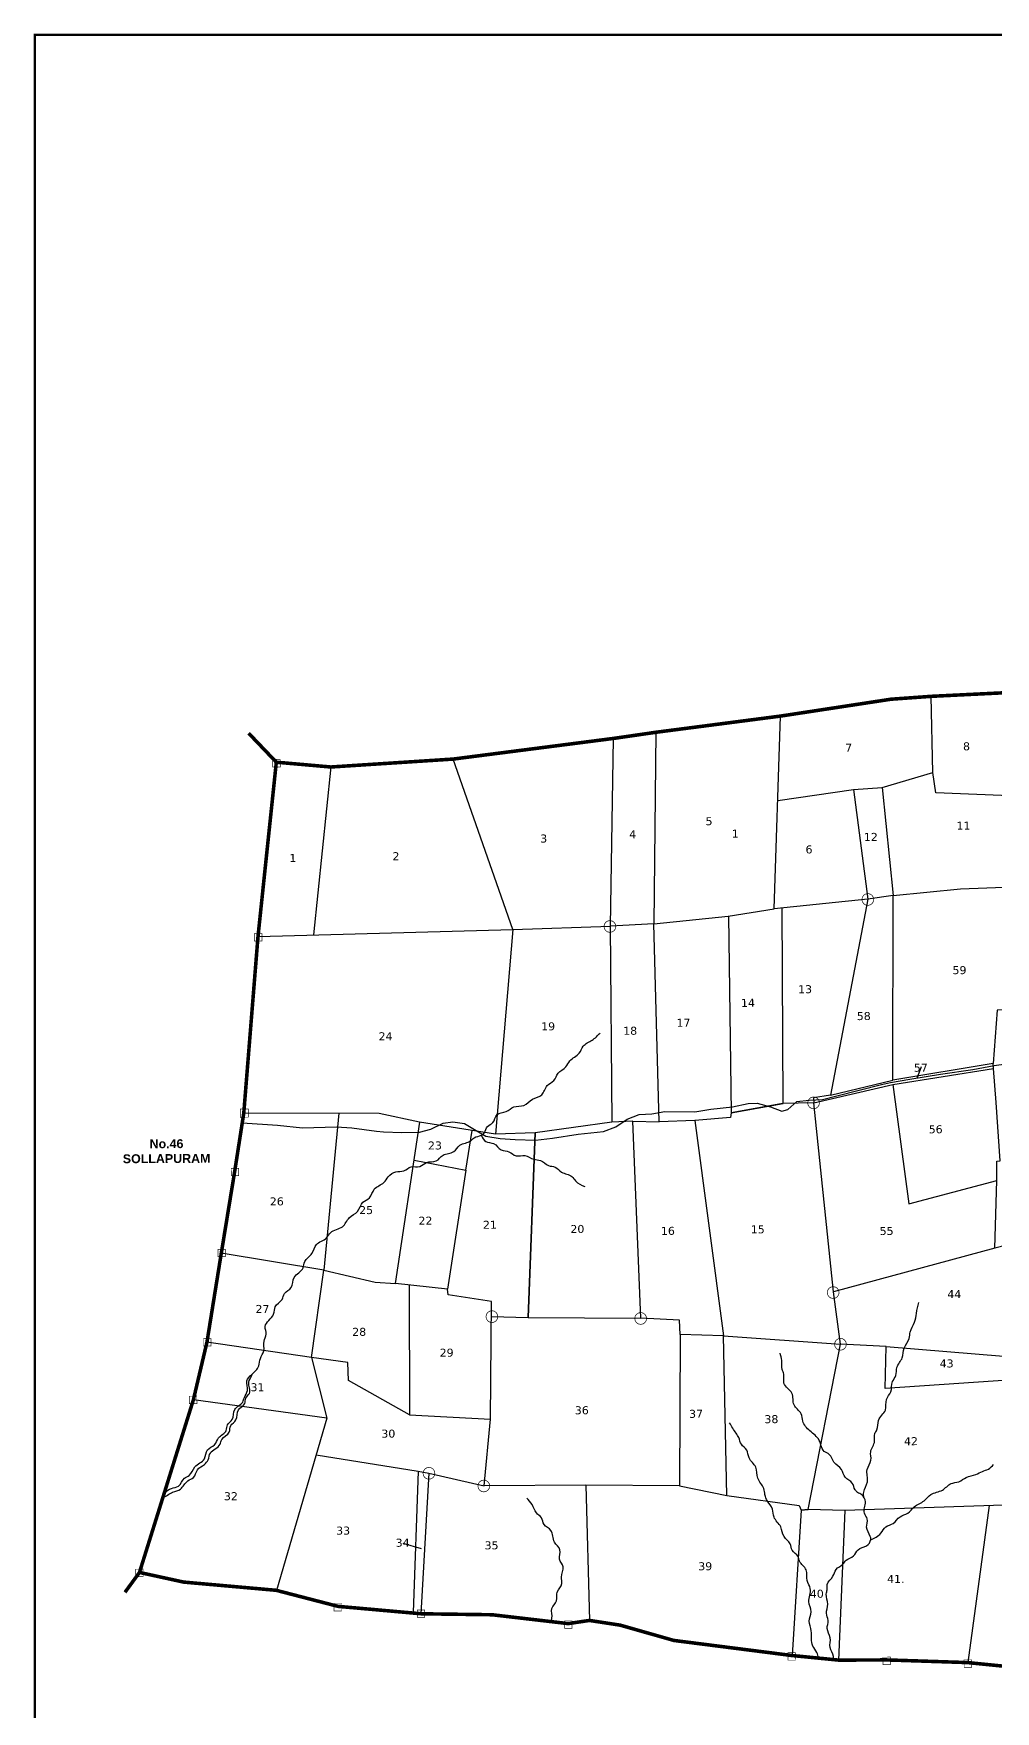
# Model space of a CAD drawing. Header units: inches. Extents: x 735322 to 757648, y 1636749 to 1657822.
# Drawn here: x 735322 to 737486, y 1638654 to 1642429 of the extents above; entities that cross this region are included whole.
import ezdxf
from ezdxf.enums import TextEntityAlignment as Align

# ---------------------------------------------------------------- set-up
doc = ezdxf.new("R2010")
doc.units = ezdxf.units.IN
doc.header["$MEASUREMENT"] = 0
doc.linetypes.add('ACAD_ISO02W100', pattern=[15, 12, -3])
for name, color, linetype in [('CART TRACK', 6, 'Continuous'), ('PLOT', 7, 'Continuous'), ('PLOT NO', 7, 'Continuous'), ('TANKS-STREAM', 4, 'Continuous'), ('VILLAGE BOUNDRY', 5, 'Continuous'), ('VILLAGE STONES', 240, 'Continuous')]:
    doc.layers.add(name, color=color, linetype=linetype)
doc.styles.get("Standard").update_dxf_attribs({"font": 'verdana.ttf'})

msp = doc.modelspace()

# ---------------------------------------------------------------- hatches: boundary and pattern name
at = {"layer": 'VILLAGE STONES'}
h = msp.add_hatch(color=256, dxfattribs=at)
edge = h.paths.add_edge_path(flags=16)
edge.add_arc((737198.6, 1640480.5), 12.5, 0.2929, 360.2929)
edge = h.paths.add_edge_path()
edge.add_arc((737198.6, 1640480.5), 14.1, 0.2929, 360.2929)
h = msp.add_hatch(color=256, dxfattribs=at)
edge = h.paths.add_edge_path(flags=16)
edge.add_arc((736618.3, 1640419.8), 12.5, 0.2929, 360.2929)
edge = h.paths.add_edge_path()
edge.add_arc((736618.3, 1640419.8), 14.1, 0.2929, 360.2929)
h = msp.add_hatch(color=256, dxfattribs=at)
edge = h.paths.add_edge_path(flags=16)
edge.add_arc((737076.5, 1640023), 12.5, 0.2929, 360.2929)
edge = h.paths.add_edge_path()
edge.add_arc((737076.5, 1640023), 14.1, 0.2929, 360.2929)
h = msp.add_hatch(color=256, dxfattribs=at)
edge = h.paths.add_edge_path(flags=16)
edge.add_arc((737120.6, 1639596.2), 12.5, 0.2929, 360.2929)
edge = h.paths.add_edge_path()
edge.add_arc((737120.6, 1639596.2), 14.1, 0.2929, 360.2929)
h = msp.add_hatch(color=256, dxfattribs=at)
edge = h.paths.add_edge_path(flags=16)
edge.add_arc((736352.8, 1639542), 12.5, 0.2929, 360.2929)
edge = h.paths.add_edge_path()
edge.add_arc((736352.8, 1639542), 14.1, 0.2929, 360.2929)
h = msp.add_hatch(color=256, dxfattribs=at)
edge = h.paths.add_edge_path(flags=16)
edge.add_arc((736687.5, 1639537.9), 12.5, 0.2929, 360.2929)
edge = h.paths.add_edge_path()
edge.add_arc((736687.5, 1639537.9), 14.1, 0.2929, 360.2929)
h = msp.add_hatch(color=256, dxfattribs=at)
edge = h.paths.add_edge_path(flags=16)
edge.add_arc((737137, 1639479.8), 12.5, 0.2929, 360.2929)
edge = h.paths.add_edge_path()
edge.add_arc((737137, 1639479.8), 14.1, 0.2929, 360.2929)
h = msp.add_hatch(color=256, dxfattribs=at)
edge = h.paths.add_edge_path(flags=16)
edge.add_arc((736211.2, 1639189.5), 12.5, 0.2929, 360.2929)
edge = h.paths.add_edge_path()
edge.add_arc((736211.2, 1639189.5), 14.1, 0.2929, 360.2929)
h = msp.add_hatch(color=256, dxfattribs=at)
edge = h.paths.add_edge_path(flags=16)
edge.add_arc((736334.6, 1639161), 12.5, 0.2929, 360.2929)
edge = h.paths.add_edge_path()
edge.add_arc((736334.6, 1639161), 14.1, 0.2929, 360.2929)

# ---------------------------------------------------------------- linework, layer by layer
at = {"layer": 'CART TRACK'}
msp.add_lwpolyline([(735791.2, 1639978.1), (735870.3, 1639972.8), (735926.8, 1639967.1), (736002.9, 1639968.9), (736037.4, 1639966.5), (736093.2, 1639959.6), (736109.1, 1639957.6), (736150.4, 1639956.5), (736190.1, 1639956.7), (736215.4, 1639963.9), (736242.9, 1639977.6), (736265.2, 1639980.4), (736290.9, 1639976.8), (736317.5, 1639960.6), (736338.8, 1639947.7), (736371.4, 1639943.1), (736404.8, 1639940.9), (736450.8, 1639939), (736489.1, 1639943.7), (736547.1, 1639952.4), (736603.6, 1639958.3), (736632, 1639969), (736657, 1639986.4), (736683.9, 1639996.9), (736712.5, 1639998.6), (736742.2, 1640003.8), (736809.5, 1640002.6), (736845.4, 1640008.6), (736894.2, 1640014.3), (736929, 1640021.8), (736949.8, 1640022.5), (736979.7, 1640013.9), (737005, 1640004.3), (737018.5, 1640007.8), (737038.7, 1640026.2), (737066.3, 1640028.7), (737096.9, 1640030.4), (737128.5, 1640038.7), (737229.4, 1640063.9), (737249.8, 1640068.4), (737293.1, 1640076.1), (737362.4, 1640087.8), (737435.2, 1640098.3), (737483.1, 1640107.1), (737536.8, 1640114.8)], dxfattribs=at)
at = {"layer": 'PLOT', "color": 5, "const_width": 5.82}
msp.add_lwpolyline([(735324.5, 1642425.8), (750031.3, 1642425.8), (750031.3, 1636751.6), (735324.5, 1636751.6)], close=True, dxfattribs=at)
at = {"layer": 'PLOT'}
for points in [[(737166.1, 1640728.1), (737231, 1640732.7), (737344.9, 1640766), (737341, 1640937.5)], [(736716.8, 1640425.5), (736884.3, 1640442.7), (736988.1, 1640459.7), (737001.9, 1640893.1)], [(736721.7, 1640856.7), (736716.8, 1640425.5), (736619.6, 1640420.3)], [(736400.2, 1640413.2), (736619.6, 1640420.3), (736626.7, 1640842.9)], [(735826.6, 1640397.5), (736400.2, 1640413.2), (736265.4, 1640796.4)], [(735990.5, 1640778.6), (735951.3, 1640400.9)], [(737255.3, 1640489.4), (737406.8, 1640504.4), (737624.7, 1640513.1), (737602.9, 1640737.2), (737535.2, 1640724.4), (737535.7, 1640712.6), (737351.5, 1640720.1), (737344.9, 1640766)], [(736995.8, 1640702.9), (737166.1, 1640728.1), (737198.7, 1640481.1), (736988.1, 1640459.7)], [(737231, 1640732.7), (737255.3, 1640489.4), (737198.7, 1640481.1)], [(737583.8, 1640511.5), (737580.1, 1640236.8), (737489.4, 1640231.2), (737480.6, 1640111.5), (737254.7, 1640074.1)], [(737198.7, 1640481.1), (737114.8, 1640040), (737076.4, 1640034.6), (737077.4, 1640023)], [(737114.8, 1640040), (737254.7, 1640074.1), (737255.3, 1640489.4)], [(736885, 1640442.8), (736891, 1640000.9), (736889.6, 1639989.7), (736809.6, 1639983.1), (736729.4, 1639980.6)], [(737007.9, 1640021.7), (737007.9, 1640021.7), (737005.6, 1640461.5)], [(736400.2, 1640413.2), (736360.9, 1639952.4), (736189.9, 1639979.8), (736099.3, 1639999.4), (735794.6, 1640000)], [(736618.9, 1640420.3), (736622.6, 1639979.7), (736450.5, 1639955.8), (736360.9, 1639952.4)], [(736669.9, 1639981.6), (736729.4, 1639980.6), (736716.8, 1640425.5)], [(737077.4, 1640023), (737254.5, 1640064.6), (737481.2, 1640100.2), (737480.6, 1640111.5)], [(737254.5, 1640064.6), (737290.9, 1639795.7), (737488.5, 1639848.4), (737489, 1639892), (737496.3, 1639892.7), (737487.7, 1640023.8), (737481.2, 1640100.2)], [(736874.2, 1639499), (736874.2, 1639499), (737137.1, 1639480), (737121.2, 1639598), (737077.4, 1640023), (737006.6, 1640021.7), (736891, 1640000.9)], [(736891, 1640000.9), (737007.9, 1640021.7)], [(736008.4, 1639999.6), (735974.8, 1639646.5), (735744, 1639684.8)], [(735974.8, 1639646.5), (736089.9, 1639619.8), (736135.7, 1639616.5), (736190.8, 1639979.6)], [(736450.5, 1639955.8), (736434.4, 1639540.4), (736687.7, 1639538.3), (736669.9, 1639981.8), (736622.6, 1639979.7)], [(736809.6, 1639983.1), (736874.2, 1639499), (736776.7, 1639501.6), (736774.8, 1639533.7), (736687.7, 1639538.3)], [(736177.8, 1639894.1), (736294.4, 1639871.3), (736308.7, 1639960.7)], [(736351.6, 1639542.6), (736434.4, 1639540.4), (736450.5, 1639955.8)], [(737736, 1639904.7), (737722.8, 1639739.9), (737626.8, 1639732.7), (737484.4, 1639696), (737488.5, 1639848.4)], [(736294.4, 1639871.3), (736252.9, 1639603.7), (736135.7, 1639616.5)], [(737627.9, 1639732.8), (737568.7, 1639402.6), (737237.6, 1639380.6), (737239.5, 1639474.6), (737576.6, 1639447.1)], [(737484.4, 1639696), (737121.2, 1639598)], [(736166.7, 1639613.1), (736167.5, 1639320.8), (736029.9, 1639398.3), (736028.7, 1639439.1), (735947.2, 1639450), (735974.8, 1639646.5)], [(736167.5, 1639320.8), (736349.7, 1639311.1), (736351.8, 1639575.9), (736254.1, 1639590.7), (736252.9, 1639603.7)], [(736776.7, 1639501.6), (736774.8, 1639161), (736564.2, 1639162.9), (736335.3, 1639161.7)], [(736881.1, 1639139.6), (736874.2, 1639499)], [(735947.2, 1639450), (735981.1, 1639313.6), (735681.2, 1639354.9)], [(735947.2, 1639450), (735711.7, 1639484.4)], [(737048.4, 1639106.7), (737064.7, 1639108.2), (737137.1, 1639480)], [(737239.5, 1639474.6), (737137.1, 1639480)], [(735981.1, 1639313.6), (735868.5, 1638926)], [(736210.8, 1639189.9), (736335.3, 1639161.7), (736349.7, 1639311.1)], [(735957.1, 1639231.2), (736187.2, 1639194.4), (736176, 1638876)], [(736187.2, 1639194.4), (736210.8, 1639189.9), (736193.3, 1638873.5)], [(736564.2, 1639162.9), (736572.3, 1638858.5)], [(736774.8, 1639161), (736881.1, 1639139.6), (737044, 1639117.4), (737048.4, 1639106.7), (737028, 1638779.6)], [(737526.6, 1639118.6), (737146.9, 1639106.2), (737064.7, 1639108.2), (737048.4, 1639106.7)], [(737471.8, 1639116.8), (737423.3, 1638763.7)], [(737133.6, 1638769.2), (737147.8, 1639106.2)]]:
    msp.add_lwpolyline(points, dxfattribs=at)
at = {"layer": 'PLOT NO'}
for points in [[(737318.7, 1640103.9), (737308.6, 1640077.6)], [(736152.4, 1639032.2), (736193.6, 1639020.1)]]:
    msp.add_lwpolyline(points, dxfattribs=at)
at = {"layer": 'TANKS-STREAM'}
for points in [[(735617, 1639146.7), (735631.6, 1639155.6), (735647.7, 1639160.9), (735661, 1639178.4), (735672, 1639184.7), (735684.5, 1639204), (735705.9, 1639222), (735713.1, 1639242.4), (735728.9, 1639253.6), (735737.9, 1639269), (735755.2, 1639286.2), (735758.1, 1639298.3), (735768.4, 1639310.5), (735774.1, 1639333.2), (735792.2, 1639349.9), (735795.9, 1639359.8), (735802.9, 1639375.9), (735801.7, 1639397.3), (735812.5, 1639411.8), (735828.3, 1639431), (735832, 1639448.1), (735839.7, 1639465.1), (735840.1, 1639486.7), (735845.3, 1639502.6), (735842.7, 1639519.5), (735861.7, 1639547.8), (735865.4, 1639564.2), (735880.7, 1639580.9), (735886.4, 1639593.8), (735901.2, 1639607.8), (735907.9, 1639630), (735928.2, 1639651.8), (735931.9, 1639665.9), (735947.9, 1639684.1), (735957.9, 1639704.1), (735980.8, 1639719.1), (735989.8, 1639730.9), (736016.7, 1639744.4), (736032, 1639764.4), (736050.5, 1639778.9), (736062.8, 1639799.4), (736077.1, 1639809.3), (736088.3, 1639828.5), (736109.9, 1639844), (736119.7, 1639856.6), (736136.8, 1639868), (736154.7, 1639870.1), (736171.2, 1639879), (736190.4, 1639879.9), (736205.5, 1639888.8), (736227.6, 1639892.2), (736242.9, 1639905.1), (736267.1, 1639913.3), (736280.9, 1639927.5), (736305.3, 1639937.7), (736313, 1639944.5), (736329.1, 1639950.2), (736335.9, 1639956.2), (736342.9, 1639969.6), (736354.9, 1639978.5), (736364.4, 1639996.5), (736385.1, 1640003.6), (736401.9, 1640013.8), (736424.6, 1640017.4), (736443.9, 1640031.1), (736465, 1640040.8), (736477.5, 1640061.8), (736492.1, 1640073), (736501.8, 1640089.6), (736519.4, 1640103.9), (736528.1, 1640117.3), (736549.5, 1640134.7), (736558.2, 1640150.4), (736578.3, 1640164.1), (736596.3, 1640180.1)], [(736329, 1639950.1), (736339, 1639936.1), (736356.7, 1639931.2), (736373.9, 1639917.4), (736391.1, 1639912.9), (736407.2, 1639903.9), (736427.1, 1639904.3), (736446.8, 1639896.1), (736462.5, 1639893.4), (736479.9, 1639881.9), (736495.3, 1639878.4), (736509.5, 1639867.2), (736533, 1639857.2), (736541.1, 1639847.2), (736561.6, 1639834.7)], [(737189.8, 1639135.5), (737189.3, 1639146.9), (737197.5, 1639170.4), (737197.1, 1639197.8), (737205.6, 1639219.3), (737205, 1639237.7), (737213.9, 1639262.4), (737214.1, 1639278.8), (737219.1, 1639287.4), (737222.7, 1639308.6), (737238, 1639331.9), (737240.7, 1639355.8), (737250.1, 1639372.7), (737254.3, 1639395.9), (737261.5, 1639409.6), (737264, 1639427.5), (737276, 1639449.5), (737280.4, 1639471.3), (737291.6, 1639492.9), (737293.8, 1639507.3), (737303.8, 1639529.5), (737308, 1639549.2), (737313.6, 1639573.9)], [(737121.4, 1638770.4), (737121.6, 1638777.6), (737113.7, 1638797.7), (737114.1, 1638819.6), (737107.2, 1638840.5), (737109.4, 1638858.7), (737105.5, 1638874.5), (737108.7, 1638895.2), (737105, 1638917.9), (737107, 1638927.7), (737107.2, 1638939.6), (737120.2, 1638957.8), (737127.2, 1638973.2), (737142.7, 1638985.4), (737149.5, 1638994), (737166.6, 1639003.6), (737176.6, 1639017.5), (737195.5, 1639026.7), (737205.2, 1639040.6), (737204.2, 1639047.7), (737195.8, 1639068), (737197.4, 1639086.9), (737190.8, 1639099.5), (737193.2, 1639125.7), (737184.8, 1639141.1), (737175.7, 1639146.6), (737170.1, 1639152.1), (737163.5, 1639167.7), (737147.8, 1639180.9), (737139.1, 1639198), (737122.4, 1639214.3), (737111.8, 1639231.9), (737100.4, 1639238.9), (737092.9, 1639253.1), (737089.2, 1639263.6), (737068.1, 1639285.1), (737052.4, 1639306.7), (737048.5, 1639323.6), (737032.8, 1639343.4), (737027.6, 1639369.6), (737009.9, 1639392.4), (737009.5, 1639412.8), (737005.9, 1639423.4), (737004.8, 1639443.6), (737001.2, 1639459.7)], [(735634.4, 1639147.2), (735652, 1639154.1), (735668.8, 1639172.6), (735681.4, 1639180.3), (735690.6, 1639197.4), (735705.9, 1639209.6), (735714.4, 1639220.2), (735719.4, 1639234.9), (735741.2, 1639254.9), (735745.2, 1639265.5), (735761.8, 1639282.2), (735765.5, 1639296.9), (735777, 1639309.5), (735782.4, 1639332.2), (735796.7, 1639346.9), (735799.4, 1639358.5), (735807.2, 1639369.4), (735805.8, 1639394.3), (735813, 1639410.2), (735814.1, 1639413.2)], [(737087.1, 1638773.8), (737084, 1638786.7), (737074.6, 1638801), (737071.4, 1638835.1), (737066.8, 1638857.2), (737071, 1638878.1), (737065.8, 1638900.8), (737069.2, 1638930), (737062, 1638948.2), (737059.9, 1638972.3), (737045.2, 1638991.7), (737041.9, 1639002), (737028.4, 1639016.3), (737024.1, 1639030.9), (737010.1, 1639047.2), (737002.7, 1639068.8), (736987.5, 1639091.2), (736984.1, 1639109), (736972.9, 1639127.1), (736967.1, 1639141.5), (736964.5, 1639155.1), (736951, 1639178.4), (736946.3, 1639203.3), (736931.4, 1639224.2), (736926, 1639241.6), (736914.1, 1639254.8), (736908.4, 1639269.9), (736902.3, 1639279.7), (736887.6, 1639302.8)], [(737205.2, 1639040.1), (737227.8, 1639054.6), (737239.3, 1639069), (737255.7, 1639076.9), (737271, 1639091.9), (737288.6, 1639100), (737303.1, 1639114.2), (737325.2, 1639127.7), (737340.5, 1639141.9), (737366.4, 1639151.8), (737385.8, 1639166.3), (737403.4, 1639170.7), (737420.2, 1639180.3), (737441.6, 1639187), (737456.4, 1639193.9), (737469.8, 1639199), (737481.6, 1639209.6)], [(736485.3, 1638856), (736487.9, 1638863.6), (736487.5, 1638885), (736498.3, 1638902.9), (736500, 1638922.3), (736510.4, 1638941.3), (736509.1, 1638956.2), (736513.3, 1638979.1), (736505.1, 1638996.5), (736506, 1639017.4), (736493.6, 1639034.7), (736485.6, 1639061.1), (736470.2, 1639074.7), (736464.3, 1639089), (736452.9, 1639100.5), (736443.3, 1639119.1), (736431.1, 1639133.7)]]:
    msp.add_spline(points, degree=3, dxfattribs=at)
at = {"layer": 'TANKS-STREAM', "start_tangent": (0.992308, 0.123793)}
msp.add_spline([(735612.2, 1639134), (735634.4, 1639147.2)], degree=3, dxfattribs=at)
at = {"layer": 'VILLAGE BOUNDRY', "linetype": 'ACAD_ISO02W100', "ltscale": 2, "const_width": 8}
for points in [[(735559.9, 1638966.5), (735681.2, 1639354.9), (735711.7, 1639484.4), (735744, 1639684.8), (735774.1, 1639868.5), (735794.6, 1640000), (735826.6, 1640397.5), (735867.8, 1640789.4), (735990.5, 1640778.6), (736265.4, 1640796.4), (736626.7, 1640842.9), (736721.7, 1640856.7), (737001.9, 1640893.1), (737250.7, 1640931.1), (737341.8, 1640937.6), (737526.1, 1640946.6)], [(735867.8, 1640789.4), (735805.6, 1640854.5)], [(735559.9, 1638966.5), (735527.3, 1638921.8)], [(737812.9, 1638724.5), (737423.3, 1638763.7), (737240.5, 1638769.7), (737133.6, 1638769.2), (737027, 1638779.7), (736762.1, 1638813.5), (736641.5, 1638847.9), (736572.3, 1638858.5), (736524.5, 1638851.4), (736353.3, 1638871.3), (736193.8, 1638873.5), (736006.5, 1638890.2), (735867.5, 1638926.3), (735659.3, 1638944.8), (735559.9, 1638966.5)]]:
    msp.add_lwpolyline(points, dxfattribs=at)
at = {"layer": 'VILLAGE STONES'}
for points, const_width in [([(735859.7, 1640795.6), (735876.5, 1640795.6), (735876.6, 1640778.8), (735859.8, 1640778.8)], 1.34), ([(735818.5, 1640403.7), (735835.3, 1640403.8), (735835.4, 1640387), (735818.6, 1640386.9)], 1.34), ([(735786.6, 1640009), (735804.9, 1640009), (735805, 1639990.8), (735786.7, 1639990.7)], 1.46), ([(735766.2, 1639875.6), (735783, 1639875.7), (735783.1, 1639858.9), (735766.3, 1639858.8)], 1.46), ([(735736.4, 1639693.5), (735753.2, 1639693.5), (735753.2, 1639676.7), (735736.4, 1639676.7)], 1.34), ([(735704, 1639492.6), (735720.8, 1639492.7), (735720.8, 1639475.9), (735704, 1639475.8)], 1.34), ([(735672.2, 1639363.1), (735689, 1639363.2), (735689.1, 1639346.4), (735672.3, 1639346.3)], 1.34), ([(735551.3, 1638973.9), (735568.1, 1638974), (735568.2, 1638957.2), (735551.4, 1638957.1)], 1.34), ([(735997.6, 1638896.6), (736014.4, 1638896.7), (736014.5, 1638879.9), (735997.7, 1638879.8)], 1.34), ([(736184.8, 1638882.1), (736201.6, 1638882.2), (736201.7, 1638865.4), (736184.9, 1638865.3)], 1.34), ([(736516.4, 1638857.6), (736533.2, 1638857.7), (736533.3, 1638840.9), (736516.5, 1638840.8)], 1.34), ([(737018.9, 1638785.9), (737035.7, 1638786), (737035.8, 1638769.2), (737019, 1638769.1)], 1.34), ([(737232.4, 1638775.9), (737249.2, 1638776), (737249.3, 1638759.2), (737232.5, 1638759.1)], 1.34), ([(737415.2, 1638769.8), (737432, 1638769.9), (737432.1, 1638753.1), (737415.3, 1638753)], 1.34)]:
    msp.add_lwpolyline(points, close=True, dxfattribs=dict(at, const_width=const_width))

# ---------------------------------------------------------------- texts
at = {"layer": 'PLOT NO'}
for s, p in [('7', (737155.5, 1640821.9)), ('8', (737420.6, 1640825.2)), ('5', (736841.4, 1640656.7)), ('3', (736469.3, 1640617.7)), ('4', (736669.7, 1640627.4)), ('1', (736900.3, 1640628.6)), ('12', (737205.3, 1640621.2)), ('11', (737413.8, 1640646.6)), ('1', (735905, 1640573.9)), ('2', (736137, 1640577.9)), ('6', (737066.3, 1640593.2)), ('59', (737404.8, 1640321.6)), ('13', (737057.4, 1640278.6)), ('14', (736928.9, 1640248)), ('19', (736479.3, 1640195.1)), ('17', (736783.8, 1640203.1)), ('58', (737189.4, 1640218.3)), ('24', (736113.6, 1640172.8)), ('18', (736663.9, 1640185.2)), ('57', (737317.8, 1640102.1)), ('56', (737351.2, 1639963.5)), ('23', (736224.7, 1639927.1)), ('26', (735868.8, 1639801.3)), ('25', (736069.8, 1639781.8)), ('22', (736203.3, 1639757.9)), ('21', (736348.4, 1639748.7)), ('20', (736545.1, 1639739.2)), ('16', (736748.8, 1639735)), ('15', (736950.9, 1639738.4)), ('55', (737240.9, 1639734.8)), ('44', (737393.1, 1639592.6)), ('27', (735836.6, 1639559.3)), ('28', (736054.3, 1639507.8)), ('29', (736251, 1639460.9)), ('43', (737375.9, 1639436.7)), ('31', (735825.4, 1639383.2)), ('36', (736555, 1639331.4)), ('37', (736812.1, 1639323.4)), ('38', (736981.6, 1639311.4)), ('30', (736119.8, 1639278.8)), ('42', (737295.6, 1639261.8)), ('32', (735765.6, 1639138)), ('33', (736018.1, 1639060.6)), ('34', (736152, 1639033.4)), ('35', (736352.1, 1639027.5)), ('39', (736832.8, 1638980.4)), ('41.', (737261.4, 1638951.8)), ('40', (737083.7, 1638918.6))]:
    msp.add_text(s, height=18, rotation=0.2929, dxfattribs=at).set_placement(p, align=Align.MIDDLE_CENTER)
at = {"layer": 'VILLAGE STONES', "insert": (735620.7, 1639941), "char_height": 20, "width": 410.13, "attachment_point": 2, "rotation": 0.2929}
msp.add_mtext('\\A1;{\\fArial|b1|i0|c0|p34;No.46\\PSOLLAPURAM}', dxfattribs=at)

doc.saveas('drawing.dxf')
